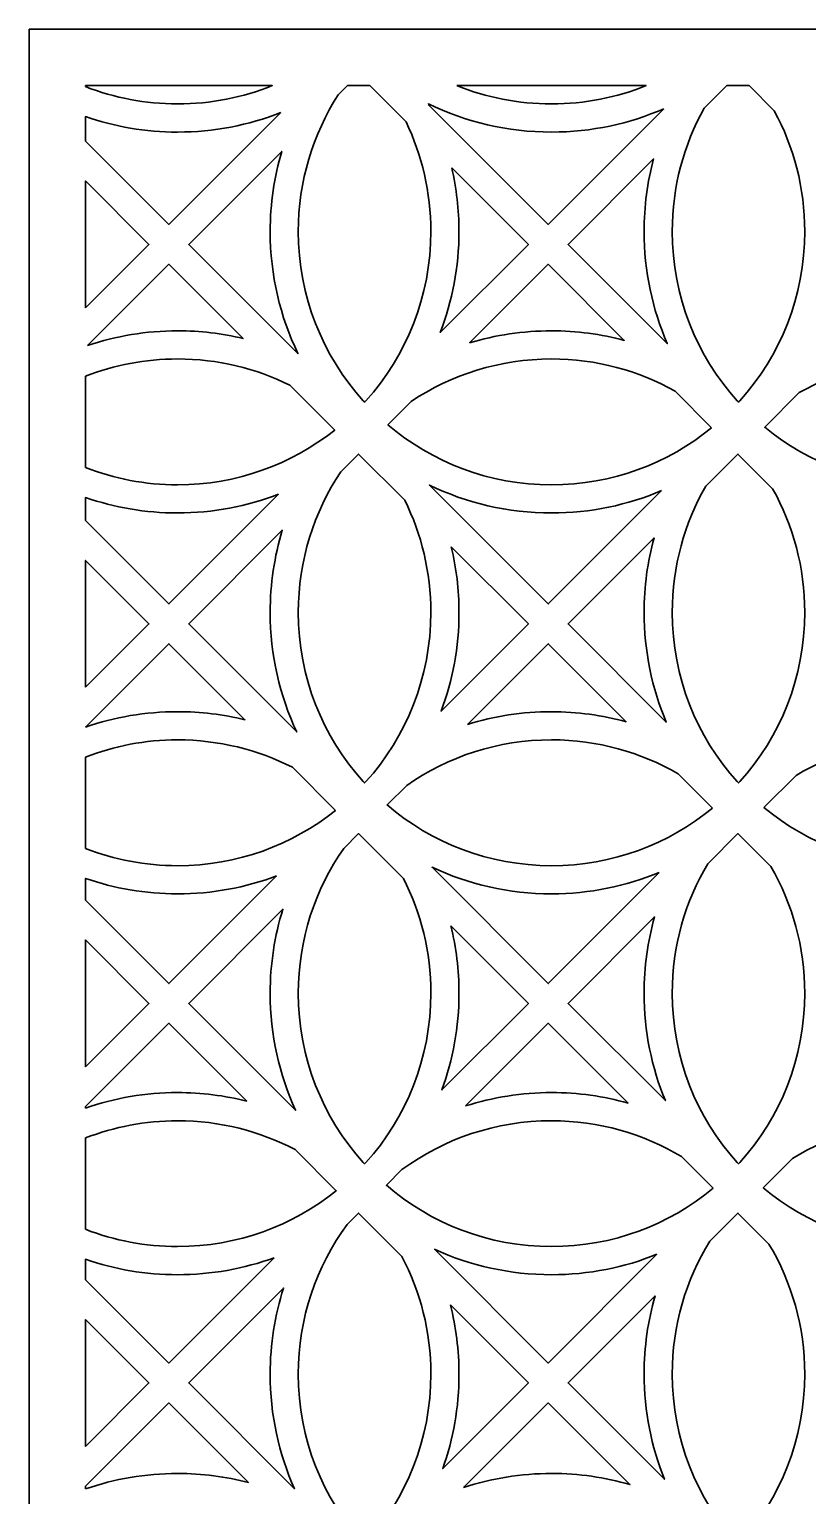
# Model space of a CAD drawing. Header units: centimetres. Extents: x -27 to -22.3, y -9 to 9.
# Drawn here: x -26.999 to -24.534, y 4.359 to 9.001 of the extents above; entities that cross this region are included whole.
import ezdxf

# ---------------------------------------------------------------- set-up
doc = ezdxf.new("R2010")
doc.units = ezdxf.units.CM
doc.header["$MEASUREMENT"] = 0
doc.layers.add('layer 1', color=7, linetype='Continuous')

msp = doc.modelspace()

# ---------------------------------------------------------------- linework, layer by layer
at = {"layer": 'layer 1', "color": 250, "lineweight": 30}
for points, knots in [([(-26.99914, -9.00021), (-26.99914, -9.00021), (-26.99914, -8.8791), (-26.99914, -8.8791), (-26.99914, -8.8791), (-26.99914, -8.8791), (-26.99914, -8.15456), (-26.99914, -8.15456), (-26.99914, -8.15456), (-26.99914, -8.15456), (-26.99914, -7.9634), (-26.99914, -7.9634), (-26.99914, -7.9634), (-26.99914, -7.9634), (-26.99914, -7.86883), (-26.99914, -7.86883), (-26.99914, -7.86883), (-26.99914, -7.86883), (-26.99914, -7.67766), (-26.99914, -7.67766), (-26.99914, -7.67766), (-26.99914, -7.67766), (-26.99914, -6.94883), (-26.99914, -6.94883), (-26.99914, -6.94883), (-26.99914, -6.94883), (-26.99914, -6.7577), (-26.99914, -6.7577), (-26.99914, -6.7577), (-26.99914, -6.7577), (-26.99914, -6.66312), (-26.99914, -6.66312), (-26.99914, -6.66312), (-26.99914, -6.66312), (-26.99914, -6.47189), (-26.99914, -6.47189), (-26.99914, -6.47189), (-26.99914, -6.47189), (-26.99914, -5.7432), (-26.99914, -5.7432), (-26.99914, -5.7432), (-26.99914, -5.7432), (-26.99914, -5.55199), (-26.99914, -5.55199), (-26.99914, -5.55199), (-26.99914, -5.55199), (-26.99914, -5.45741), (-26.99914, -5.45741), (-26.99914, -5.45741), (-26.99914, -5.45741), (-26.99914, -5.26631), (-26.99914, -5.26631), (-26.99914, -5.26631), (-26.99914, -5.26631), (-26.99914, -4.53748), (-26.99914, -4.53748), (-26.99914, -4.53748), (-26.99914, -4.53748), (-26.99914, -4.34628), (-26.99914, -4.34628), (-26.99914, -4.34628), (-26.99914, -4.34628), (-26.99914, -4.2517), (-26.99914, -4.2517), (-26.99914, -4.2517), (-26.99914, -4.2517), (-26.99914, -4.06049), (-26.99914, -4.06049), (-26.99914, -4.06049), (-26.99914, -4.06049), (-26.99914, -3.33171), (-26.99914, -3.33171), (-26.99914, -3.33171), (-26.99914, -3.33171), (-26.99914, -3.14057), (-26.99914, -3.14057), (-26.99914, -3.14057), (-26.99914, -3.14057), (-26.99914, -3.04599), (-26.99914, -3.04599), (-26.99914, -3.04599), (-26.99914, -3.04599), (-26.99914, -2.85482), (-26.99914, -2.85482), (-26.99914, -2.85482), (-26.99914, -2.85482), (-26.99914, -2.12608), (-26.99914, -2.12608), (-26.99914, -2.12608), (-26.99914, -2.12608), (-26.99914, -1.93486), (-26.99914, -1.93486), (-26.99914, -1.93486), (-26.99914, -1.93486), (-26.99914, -1.84028), (-26.99914, -1.84028), (-26.99914, -1.84028), (-26.99914, -1.84028), (-26.99914, -1.6491), (-26.99914, -1.6491), (-26.99914, -1.6491), (-26.99914, -1.6491), (-26.99914, -0.92028), (-26.99914, -0.92028), (-26.99914, -0.92028), (-26.99914, -0.92028), (-26.99914, -0.72915), (-26.99914, -0.72915), (-26.99914, -0.72915), (-26.99914, -0.72915), (-26.99914, -0.63457), (-26.99914, -0.63457), (-26.99914, -0.63457), (-26.99914, -0.63457), (-26.99914, -0.44337), (-26.99914, -0.44337), (-26.99914, -0.44337), (-26.99914, -0.44337), (-26.99914, 0.28533), (-26.99914, 0.28533), (-26.99914, 0.28533), (-26.99914, 0.28533), (-26.99914, 0.47656), (-26.99914, 0.47656), (-26.99914, 0.47656), (-26.99914, 0.47656), (-26.99914, 0.57114), (-26.99914, 0.57114), (-26.99914, 0.57114), (-26.99914, 0.57114), (-26.99914, 0.76231), (-26.99914, 0.76231), (-26.99914, 0.76231), (-26.99914, 0.76231), (-26.99914, 1.49051), (-26.99914, 1.49051), (-26.99914, 1.49051), (-26.99914, 1.49051), (-26.99914, 1.68227), (-26.99914, 1.68227), (-26.99914, 1.68227), (-26.99914, 1.68227), (-26.99914, 1.77685), (-26.99914, 1.77685), (-26.99914, 1.77685), (-26.99914, 1.77685), (-26.99914, 1.96797), (-26.99914, 1.96797), (-26.99914, 1.96797), (-26.99914, 1.96797), (-26.99914, 2.69195), (-26.99914, 2.69195), (-26.99914, 2.69195), (-26.99914, 2.69195), (-26.99914, 2.88798), (-26.99914, 2.88798), (-26.99914, 2.88798), (-26.99914, 2.88798), (-26.99914, 2.98256), (-26.99914, 2.98256), (-26.99914, 2.98256), (-26.99914, 2.98256), (-26.99914, 3.17371), (-26.99914, 3.17371), (-26.99914, 3.17371), (-26.99914, 3.17371), (-26.99914, 3.89339), (-26.99914, 3.89339), (-26.99914, 3.89339), (-26.99914, 3.89339), (-26.99914, 4.09369), (-26.99914, 4.09369), (-26.99914, 4.09369), (-26.99914, 4.09369), (-26.99914, 4.18826), (-26.99914, 4.18826), (-26.99914, 4.18826), (-26.99914, 4.18826), (-26.99914, 4.37942), (-26.99914, 4.37942), (-26.99914, 4.37942), (-26.99914, 4.37942), (-26.99914, 5.09483), (-26.99914, 5.09483), (-26.99914, 5.09483), (-26.99914, 5.09483), (-26.99914, 5.2994), (-26.99914, 5.2994), (-26.99914, 5.2994), (-26.99914, 5.2994), (-26.99914, 5.39397), (-26.99914, 5.39397), (-26.99914, 5.39397), (-26.99914, 5.39397), (-26.99914, 5.58508), (-26.99914, 5.58508), (-26.99914, 5.58508), (-26.99914, 5.58508), (-26.99914, 6.29628), (-26.99914, 6.29628), (-26.99914, 6.29628), (-26.99914, 6.29628), (-26.99914, 6.50511), (-26.99914, 6.50511), (-26.99914, 6.50511), (-26.99914, 6.50511), (-26.99914, 6.59968), (-26.99914, 6.59968), (-26.99914, 6.59968), (-26.99914, 6.59968), (-26.99914, 6.79088), (-26.99914, 6.79088), (-26.99914, 6.79088), (-26.99914, 6.79088), (-26.99914, 7.49772), (-26.99914, 7.49772), (-26.99914, 7.49772), (-26.99914, 7.49772), (-26.99914, 7.71082), (-26.99914, 7.71082), (-26.99914, 7.71082), (-26.99914, 7.71082), (-26.99914, 7.80534), (-26.99914, 7.80534), (-26.99914, 7.80534), (-26.99914, 7.80534), (-26.99914, 7.99654), (-26.99914, 7.99654), (-26.99914, 7.99654), (-26.99914, 7.99654), (-26.99914, 8.69916), (-26.99914, 8.69916), (-26.99914, 8.69916), (-26.99914, 8.69916), (-26.99914, 8.91653), (-26.99914, 8.91653), (-26.99914, 8.91653), (-26.99914, 8.91653), (-26.99914, 9.00077), (-26.99914, 9.00077), (-26.99914, 9.00077), (-26.99914, 9.00077), (-26.09931, 9.00077), (-26.09931, 9.00077), (-26.09931, 9.00077), (-26.09931, 9.00077), (-25.81343, 9.00077), (-25.81343, 9.00077), (-25.81343, 9.00077), (-25.81343, 9.00077), (-24.89787, 9.00077), (-24.89787, 9.00077), (-24.89787, 9.00077), (-24.89787, 9.00077), (-24.61199, 9.00077), (-24.61199, 9.00077), (-24.61199, 9.00077), (-24.61199, 9.00077), (-23.69642, 9.00077), (-23.69642, 9.00077), (-23.69642, 9.00077), (-23.69642, 9.00077), (-23.41055, 9.00077), (-23.41055, 9.00077), (-23.41055, 9.00077), (-23.41055, 9.00077), (-22.49498, 9.00077), (-22.49498, 9.00077), (-22.49498, 9.00077), (-22.49498, 9.00077), (-22.33552, 9.00077), (-22.33552, 9.00077), (-22.33552, 9.00077), (-22.33552, 9.00077), (-22.33552, 8.84131), (-22.33552, 8.84131), (-22.33552, 8.84131), (-22.33552, 8.84131), (-22.33552, 7.87926), (-22.33552, 7.87926), (-22.33552, 7.87926), (-22.33552, 7.87926), (-22.33552, 7.63699), (-22.33552, 7.63699), (-22.33552, 7.63699), (-22.33552, 7.63699), (-22.33552, 6.67355), (-22.33552, 6.67355), (-22.33552, 6.67355), (-22.33552, 6.67355), (-22.33552, 6.43121), (-22.33552, 6.43121), (-22.33552, 6.43121), (-22.33552, 6.43121), (-22.33552, 5.46784), (-22.33552, 5.46784), (-22.33552, 5.46784), (-22.33552, 5.46784), (-22.33552, 5.22553), (-22.33552, 5.22553), (-22.33552, 5.22553), (-22.33552, 5.22553), (-22.33552, 4.26213), (-22.33552, 4.26213), (-22.33552, 4.26213), (-22.33552, 4.26213), (-22.33552, 4.01986), (-22.33552, 4.01986), (-22.33552, 4.01986), (-22.33552, 4.01986), (-22.33552, 3.05645), (-22.33552, 3.05645), (-22.33552, 3.05645), (-22.33552, 3.05645), (-22.33552, 2.81414), (-22.33552, 2.81414), (-22.33552, 2.81414), (-22.33552, 2.81414), (-22.33552, 1.85075), (-22.33552, 1.85075), (-22.33552, 1.85075), (-22.33552, 1.85075), (-22.33552, 1.60839), (-22.33552, 1.60839), (-22.33552, 1.60839), (-22.33552, 1.60839), (-22.33552, 0.64502), (-22.33552, 0.64502), (-22.33552, 0.64502), (-22.33552, 0.64502), (-22.33552, 0.40266), (-22.33552, 0.40266), (-22.33552, 0.40266), (-22.33552, 0.40266), (-22.33552, -0.5607), (-22.33552, -0.5607), (-22.33552, -0.5607), (-22.33552, -0.5607), (-22.33552, -0.80306), (-22.33552, -0.80306), (-22.33552, -0.80306), (-22.33552, -0.80306), (-22.33552, -1.76645), (-22.33552, -1.76645), (-22.33552, -1.76645), (-22.33552, -1.76645), (-22.33552, -2.00875), (-22.33552, -2.00875), (-22.33552, -2.00875), (-22.33552, -2.00875), (-22.33552, -2.97215), (-22.33552, -2.97215), (-22.33552, -2.97215), (-22.33552, -2.97215), (-22.33552, -3.21441), (-22.33552, -3.21441), (-22.33552, -3.21441), (-22.33552, -3.21441), (-22.33552, -4.17782), (-22.33552, -4.17782), (-22.33552, -4.17782), (-22.33552, -4.17782), (-22.33552, -4.4201), (-22.33552, -4.4201), (-22.33552, -4.4201), (-22.33552, -4.4201), (-22.33552, -5.38351), (-22.33552, -5.38351), (-22.33552, -5.38351), (-22.33552, -5.38351), (-22.33552, -5.62586), (-22.33552, -5.62586), (-22.33552, -5.62586), (-22.33552, -5.62586), (-22.33552, -6.58922), (-22.33552, -6.58922), (-22.33552, -6.58922), (-22.33552, -6.58922), (-22.33552, -6.83158), (-22.33552, -6.83158), (-22.33552, -6.83158), (-22.33552, -6.83158), (-22.33552, -7.79495), (-22.33552, -7.79495), (-22.33552, -7.79495), (-22.33552, -7.79495), (-22.33552, -8.03731), (-22.33552, -8.03731), (-22.33552, -8.03731), (-22.33552, -8.03731), (-22.33552, -9.00021), (-22.33552, -9.00021), (-22.33552, -9.00021), (-22.33552, -9.00021), (-22.38961, -9.00021), (-22.38961, -9.00021), (-22.38961, -9.00021), (-22.38961, -9.00021), (-22.63238, -9.00021), (-22.63238, -9.00021), (-22.63238, -9.00021), (-22.63238, -9.00021), (-23.32115, -9.00021), (-23.32115, -9.00021), (-23.32115, -9.00021), (-23.32115, -9.00021), (-23.5194, -9.00021), (-23.5194, -9.00021), (-23.5194, -9.00021), (-23.5194, -9.00021), (-23.59105, -9.00021), (-23.59105, -9.00021), (-23.59105, -9.00021), (-23.59105, -9.00021), (-23.81659, -9.00021), (-23.81659, -9.00021), (-23.81659, -9.00021), (-23.81659, -9.00021), (-24.50534, -9.00021), (-24.50534, -9.00021), (-24.50534, -9.00021), (-24.50534, -9.00021), (-24.71737, -9.00021), (-24.71737, -9.00021), (-24.71737, -9.00021), (-24.71737, -9.00021), (-24.79249, -9.00021), (-24.79249, -9.00021), (-24.79249, -9.00021), (-24.79249, -9.00021), (-25.00087, -9.00021), (-25.00087, -9.00021), (-25.00087, -9.00021), (-25.00087, -9.00021), (-25.68958, -9.00021), (-25.68958, -9.00021), (-25.68958, -9.00021), (-25.68958, -9.00021), (-25.91881, -9.00021), (-25.91881, -9.00021), (-25.91881, -9.00021), (-25.91881, -9.00021), (-25.98676, -9.00021), (-25.98676, -9.00021), (-25.98676, -9.00021), (-25.98676, -9.00021), (-26.18507, -9.00021), (-26.18507, -9.00021), (-26.18507, -9.00021), (-26.18507, -9.00021), (-26.8739, -9.00021), (-26.8739, -9.00021), (-26.8739, -9.00021), (-26.8739, -9.00021), (-26.99914, -9.00021), (-26.99914, -9.00021)], [0, 0, 0, 0, 0.0086957, 0.0086957, 0.0086957, 0.0086957, 0.0173913, 0.0173913, 0.0173913, 0.0173913, 0.026087, 0.026087, 0.026087, 0.026087, 0.0347826, 0.0347826, 0.0347826, 0.0347826, 0.0434783, 0.0434783, 0.0434783, 0.0434783, 0.0521739, 0.0521739, 0.0521739, 0.0521739, 0.0608696, 0.0608696, 0.0608696, 0.0608696, 0.0695652, 0.0695652, 0.0695652, 0.0695652, 0.0782609, 0.0782609, 0.0782609, 0.0782609, 0.0869565, 0.0869565, 0.0869565, 0.0869565, 0.0956522, 0.0956522, 0.0956522, 0.0956522, 0.1043478, 0.1043478, 0.1043478, 0.1043478, 0.1130435, 0.1130435, 0.1130435, 0.1130435, 0.1217391, 0.1217391, 0.1217391, 0.1217391, 0.1304348, 0.1304348, 0.1304348, 0.1304348, 0.1391304, 0.1391304, 0.1391304, 0.1391304, 0.1478261, 0.1478261, 0.1478261, 0.1478261, 0.1565217, 0.1565217, 0.1565217, 0.1565217, 0.1652174, 0.1652174, 0.1652174, 0.1652174, 0.173913, 0.173913, 0.173913, 0.173913, 0.1826087, 0.1826087, 0.1826087, 0.1826087, 0.1913043, 0.1913043, 0.1913043, 0.1913043, 0.2, 0.2, 0.2, 0.2, 0.2086957, 0.2086957, 0.2086957, 0.2086957, 0.2173913, 0.2173913, 0.2173913, 0.2173913, 0.226087, 0.226087, 0.226087, 0.226087, 0.2347826, 0.2347826, 0.2347826, 0.2347826, 0.2434783, 0.2434783, 0.2434783, 0.2434783, 0.2521739, 0.2521739, 0.2521739, 0.2521739, 0.2608696, 0.2608696, 0.2608696, 0.2608696, 0.2695652, 0.2695652, 0.2695652, 0.2695652, 0.2782609, 0.2782609, 0.2782609, 0.2782609, 0.2869565, 0.2869565, 0.2869565, 0.2869565, 0.2956522, 0.2956522, 0.2956522, 0.2956522, 0.3043478, 0.3043478, 0.3043478, 0.3043478, 0.3130435, 0.3130435, 0.3130435, 0.3130435, 0.3217391, 0.3217391, 0.3217391, 0.3217391, 0.3304348, 0.3304348, 0.3304348, 0.3304348, 0.3391304, 0.3391304, 0.3391304, 0.3391304, 0.3478261, 0.3478261, 0.3478261, 0.3478261, 0.3565217, 0.3565217, 0.3565217, 0.3565217, 0.3652174, 0.3652174, 0.3652174, 0.3652174, 0.373913, 0.373913, 0.373913, 0.373913, 0.3826087, 0.3826087, 0.3826087, 0.3826087, 0.3913043, 0.3913043, 0.3913043, 0.3913043, 0.4, 0.4, 0.4, 0.4, 0.4086957, 0.4086957, 0.4086957, 0.4086957, 0.4173913, 0.4173913, 0.4173913, 0.4173913, 0.426087, 0.426087, 0.426087, 0.426087, 0.4347826, 0.4347826, 0.4347826, 0.4347826, 0.4434783, 0.4434783, 0.4434783, 0.4434783, 0.4521739, 0.4521739, 0.4521739, 0.4521739, 0.4608696, 0.4608696, 0.4608696, 0.4608696, 0.4695652, 0.4695652, 0.4695652, 0.4695652, 0.4782609, 0.4782609, 0.4782609, 0.4782609, 0.4869565, 0.4869565, 0.4869565, 0.4869565, 0.4956522, 0.4956522, 0.4956522, 0.4956522, 0.5043478, 0.5043478, 0.5043478, 0.5043478, 0.5130435, 0.5130435, 0.5130435, 0.5130435, 0.5217391, 0.5217391, 0.5217391, 0.5217391, 0.5304348, 0.5304348, 0.5304348, 0.5304348, 0.5391304, 0.5391304, 0.5391304, 0.5391304, 0.5478261, 0.5478261, 0.5478261, 0.5478261, 0.5565217, 0.5565217, 0.5565217, 0.5565217, 0.5652174, 0.5652174, 0.5652174, 0.5652174, 0.573913, 0.573913, 0.573913, 0.573913, 0.5826087, 0.5826087, 0.5826087, 0.5826087, 0.5913043, 0.5913043, 0.5913043, 0.5913043, 0.6, 0.6, 0.6, 0.6, 0.6086957, 0.6086957, 0.6086957, 0.6086957, 0.6173913, 0.6173913, 0.6173913, 0.6173913, 0.626087, 0.626087, 0.626087, 0.626087, 0.6347826, 0.6347826, 0.6347826, 0.6347826, 0.6434783, 0.6434783, 0.6434783, 0.6434783, 0.6521739, 0.6521739, 0.6521739, 0.6521739, 0.6608696, 0.6608696, 0.6608696, 0.6608696, 0.6695652, 0.6695652, 0.6695652, 0.6695652, 0.6782609, 0.6782609, 0.6782609, 0.6782609, 0.6869565, 0.6869565, 0.6869565, 0.6869565, 0.6956522, 0.6956522, 0.6956522, 0.6956522, 0.7043478, 0.7043478, 0.7043478, 0.7043478, 0.7130435, 0.7130435, 0.7130435, 0.7130435, 0.7217391, 0.7217391, 0.7217391, 0.7217391, 0.7304348, 0.7304348, 0.7304348, 0.7304348, 0.7391304, 0.7391304, 0.7391304, 0.7391304, 0.7478261, 0.7478261, 0.7478261, 0.7478261, 0.7565217, 0.7565217, 0.7565217, 0.7565217, 0.7652174, 0.7652174, 0.7652174, 0.7652174, 0.773913, 0.773913, 0.773913, 0.773913, 0.7826087, 0.7826087, 0.7826087, 0.7826087, 0.7913043, 0.7913043, 0.7913043, 0.7913043, 0.8, 0.8, 0.8, 0.8, 0.8086957, 0.8086957, 0.8086957, 0.8086957, 0.8173913, 0.8173913, 0.8173913, 0.8173913, 0.826087, 0.826087, 0.826087, 0.826087, 0.8347826, 0.8347826, 0.8347826, 0.8347826, 0.8434783, 0.8434783, 0.8434783, 0.8434783, 0.8521739, 0.8521739, 0.8521739, 0.8521739, 0.8608696, 0.8608696, 0.8608696, 0.8608696, 0.8695652, 0.8695652, 0.8695652, 0.8695652, 0.8782609, 0.8782609, 0.8782609, 0.8782609, 0.8869565, 0.8869565, 0.8869565, 0.8869565, 0.8956522, 0.8956522, 0.8956522, 0.8956522, 0.9043478, 0.9043478, 0.9043478, 0.9043478, 0.9130435, 0.9130435, 0.9130435, 0.9130435, 0.9217391, 0.9217391, 0.9217391, 0.9217391, 0.9304348, 0.9304348, 0.9304348, 0.9304348, 0.9391304, 0.9391304, 0.9391304, 0.9391304, 0.9478261, 0.9478261, 0.9478261, 0.9478261, 0.9565217, 0.9565217, 0.9565217, 0.9565217, 0.9652174, 0.9652174, 0.9652174, 0.9652174, 0.973913, 0.973913, 0.973913, 0.973913, 0.9826087, 0.9826087, 0.9826087, 0.9826087, 1, 1, 1, 1]), ([(-26.82091, 8.81927), (-26.73057, 8.78401), (-26.63228, 8.76464), (-26.52947, 8.76464), (-26.52947, 8.76464), (-26.42353, 8.76464), (-26.32238, 8.7852), (-26.22979, 8.82254), (-26.22979, 8.82254), (-26.22979, 8.82254), (-26.82091, 8.82254), (-26.82091, 8.82254), (-26.82091, 8.82254), (-26.82091, 8.82254), (-26.82091, 8.81927), (-26.82091, 8.81927)], [0, 0, 0, 0, 0.2, 0.2, 0.2, 0.2, 0.4, 0.4, 0.4, 0.4, 0.6, 0.6, 0.6, 0.6, 1, 1, 1, 1]), ([(-26.14725, 8.36096), (-26.14725, 8.52026), (-26.10078, 8.66872), (-26.02066, 8.79354), (-26.02066, 8.79354), (-26.02066, 8.79354), (-25.99166, 8.82254), (-25.99166, 8.82254), (-25.99166, 8.82254), (-25.99166, 8.82254), (-25.92108, 8.82254), (-25.92108, 8.82254), (-25.92108, 8.82254), (-25.92108, 8.82254), (-25.806, 8.70747), (-25.806, 8.70747), (-25.806, 8.70747), (-25.75566, 8.60258), (-25.72745, 8.48506), (-25.72745, 8.36096), (-25.72745, 8.36096), (-25.72745, 8.15494), (-25.80519, 7.96707), (-25.93291, 7.82502), (-25.93291, 7.82502), (-25.93439, 7.82372), (-25.93586, 7.82241), (-25.93734, 7.8211), (-25.93734, 7.8211), (-25.93885, 7.82245), (-25.94036, 7.82379), (-25.94188, 7.82512), (-25.94188, 7.82512), (-26.06954, 7.96717), (-26.14725, 8.15499), (-26.14725, 8.36096)], [0, 0, 0, 0, 0.1, 0.1, 0.1, 0.1, 0.2, 0.2, 0.2, 0.2, 0.3, 0.3, 0.3, 0.3, 0.4, 0.4, 0.4, 0.4, 0.5, 0.5, 0.5, 0.5, 0.6, 0.6, 0.6, 0.6, 0.7, 0.7, 0.7, 0.7, 0.8, 0.8, 0.8, 0.8, 1, 1, 1, 1]), ([(-25.64484, 8.82254), (-25.55227, 8.78521), (-25.45115, 8.76464), (-25.34523, 8.76464), (-25.34523, 8.76464), (-25.2393, 8.76464), (-25.13819, 8.78521), (-25.04562, 8.82254), (-25.04562, 8.82254), (-25.04562, 8.82254), (-25.64484, 8.82254), (-25.64484, 8.82254)], [0, 0, 0, 0, 0.25, 0.25, 0.25, 0.25, 0.5, 0.5, 0.5, 0.5, 1, 1, 1, 1]), ([(-24.963, 8.36096), (-24.963, 8.50247), (-24.92629, 8.63541), (-24.86193, 8.75083), (-24.86193, 8.75083), (-24.86193, 8.75083), (-24.79022, 8.82254), (-24.79022, 8.82254), (-24.79022, 8.82254), (-24.79022, 8.82254), (-24.71964, 8.82254), (-24.71964, 8.82254), (-24.71964, 8.82254), (-24.71964, 8.82254), (-24.63969, 8.74259), (-24.63969, 8.74259), (-24.63969, 8.74259), (-24.57815, 8.6291), (-24.5432, 8.4991), (-24.5432, 8.36096), (-24.5432, 8.36096), (-24.5432, 8.15494), (-24.62095, 7.96706), (-24.74867, 7.82501), (-24.74867, 7.82501), (-24.75015, 7.82371), (-24.75162, 7.82241), (-24.75309, 7.8211), (-24.75309, 7.8211), (-24.7546, 7.82245), (-24.75612, 7.82379), (-24.75765, 7.82513), (-24.75765, 7.82513), (-24.8853, 7.96718), (-24.963, 8.155), (-24.963, 8.36096)], [0, 0, 0, 0, 0.1, 0.1, 0.1, 0.1, 0.2, 0.2, 0.2, 0.2, 0.3, 0.3, 0.3, 0.3, 0.4, 0.4, 0.4, 0.4, 0.5, 0.5, 0.5, 0.5, 0.6, 0.6, 0.6, 0.6, 0.7, 0.7, 0.7, 0.7, 0.8, 0.8, 0.8, 0.8, 1, 1, 1, 1]), ([(-26.20295, 8.73728), (-26.30407, 8.69742), (-26.41422, 8.67553), (-26.52947, 8.67553), (-26.52947, 8.67553), (-26.63154, 8.67553), (-26.72959, 8.69272), (-26.82091, 8.72433), (-26.82091, 8.72433), (-26.82091, 8.72433), (-26.82091, 8.64696), (-26.82091, 8.64696), (-26.82091, 8.64696), (-26.82091, 8.64696), (-26.55709, 8.38314), (-26.55709, 8.38314), (-26.55709, 8.38314), (-26.55709, 8.38314), (-26.20295, 8.73728), (-26.20295, 8.73728)], [0, 0, 0, 0, 0.1666667, 0.1666667, 0.1666667, 0.1666667, 0.3333333, 0.3333333, 0.3333333, 0.3333333, 0.5, 0.5, 0.5, 0.5, 0.6666667, 0.6666667, 0.6666667, 0.6666667, 1, 1, 1, 1]), ([(-24.98919, 8.7496), (-25.09825, 8.70199), (-25.21864, 8.67553), (-25.34522, 8.67553), (-25.34522, 8.67553), (-25.48508, 8.67553), (-25.61742, 8.70779), (-25.73521, 8.76525), (-25.73521, 8.76525), (-25.73434, 8.76353), (-25.73346, 8.76181), (-25.7326, 8.76008), (-25.7326, 8.76008), (-25.7326, 8.76008), (-25.35565, 8.38314), (-25.35565, 8.38314), (-25.35565, 8.38314), (-25.35565, 8.38314), (-24.98919, 8.7496), (-24.98919, 8.7496)], [0, 0, 0, 0, 0.1666667, 0.1666667, 0.1666667, 0.1666667, 0.3333333, 0.3333333, 0.3333333, 0.3333333, 0.5, 0.5, 0.5, 0.5, 0.6666667, 0.6666667, 0.6666667, 0.6666667, 1, 1, 1, 1]), ([(-26.23636, 8.36096), (-26.23636, 8.44905), (-26.22352, 8.53415), (-26.19969, 8.61452), (-26.19969, 8.61452), (-26.19969, 8.61452), (-26.49408, 8.32012), (-26.49408, 8.32012), (-26.49408, 8.32012), (-26.49408, 8.32012), (-26.14835, 7.97439), (-26.14835, 7.97439), (-26.14835, 7.97439), (-26.20475, 8.09133), (-26.23636, 8.22246), (-26.23636, 8.36096)], [0, 0, 0, 0, 0.2, 0.2, 0.2, 0.2, 0.4, 0.4, 0.4, 0.4, 0.6, 0.6, 0.6, 0.6, 1, 1, 1, 1]), ([(-25.05211, 8.36096), (-25.05211, 8.44036), (-25.04167, 8.51731), (-25.02217, 8.59059), (-25.02217, 8.59059), (-25.02217, 8.59059), (-25.29264, 8.32012), (-25.29264, 8.32012), (-25.29264, 8.32012), (-25.29264, 8.32012), (-24.97853, 8.00601), (-24.97853, 8.00601), (-24.97853, 8.00601), (-25.02583, 8.11479), (-25.05211, 8.2348), (-25.05211, 8.36096)], [0, 0, 0, 0, 0.2, 0.2, 0.2, 0.2, 0.4, 0.4, 0.4, 0.4, 0.6, 0.6, 0.6, 0.6, 1, 1, 1, 1]), ([(-25.6613, 8.56276), (-25.64628, 8.49792), (-25.63833, 8.43036), (-25.63833, 8.36096), (-25.63833, 8.36096), (-25.63833, 8.2483), (-25.6593, 8.14055), (-25.69746, 8.04132), (-25.69746, 8.04132), (-25.69746, 8.04132), (-25.41866, 8.32012), (-25.41866, 8.32012), (-25.41866, 8.32012), (-25.41866, 8.32012), (-25.6613, 8.56276), (-25.6613, 8.56276)], [0, 0, 0, 0, 0.2, 0.2, 0.2, 0.2, 0.4, 0.4, 0.4, 0.4, 0.6, 0.6, 0.6, 0.6, 1, 1, 1, 1]), ([(-26.82091, 8.11932), (-26.82091, 8.11932), (-26.6201, 8.32012), (-26.6201, 8.32012), (-26.6201, 8.32012), (-26.6201, 8.32012), (-26.82091, 8.52093), (-26.82091, 8.52093), (-26.82091, 8.52093), (-26.82091, 8.52093), (-26.82091, 8.11932), (-26.82091, 8.11932)], [0, 0, 0, 0, 0.25, 0.25, 0.25, 0.25, 0.5, 0.5, 0.5, 0.5, 1, 1, 1, 1]), ([(-26.81435, 7.99985), (-26.7249, 8.03003), (-26.62909, 8.04639), (-26.52947, 8.04639), (-26.52947, 8.04639), (-26.45804, 8.04639), (-26.38859, 8.03793), (-26.32202, 8.02204), (-26.32202, 8.02204), (-26.32202, 8.02204), (-26.55709, 8.25711), (-26.55709, 8.25711), (-26.55709, 8.25711), (-26.55709, 8.25711), (-26.81435, 7.99985), (-26.81435, 7.99985)], [0, 0, 0, 0, 0.2, 0.2, 0.2, 0.2, 0.4, 0.4, 0.4, 0.4, 0.6, 0.6, 0.6, 0.6, 1, 1, 1, 1]), ([(-25.60486, 8.0079), (-25.52271, 8.0329), (-25.43554, 8.04639), (-25.34522, 8.04639), (-25.34522, 8.04639), (-25.26552, 8.04639), (-25.18828, 8.03586), (-25.11475, 8.01622), (-25.11475, 8.01622), (-25.11475, 8.01622), (-25.35565, 8.25711), (-25.35565, 8.25711), (-25.35565, 8.25711), (-25.35565, 8.25711), (-25.60486, 8.0079), (-25.60486, 8.0079)], [0, 0, 0, 0, 0.2, 0.2, 0.2, 0.2, 0.4, 0.4, 0.4, 0.4, 0.6, 0.6, 0.6, 0.6, 1, 1, 1, 1]), ([(-26.82091, 7.61356), (-26.73057, 7.5783), (-26.63228, 7.55893), (-26.52947, 7.55893), (-26.52947, 7.55893), (-26.34153, 7.55893), (-26.16868, 7.62364), (-26.03194, 7.73196), (-26.03194, 7.73196), (-26.03194, 7.73196), (-26.17455, 7.87457), (-26.17455, 7.87457), (-26.17455, 7.87457), (-26.28155, 7.92749), (-26.40204, 7.95727), (-26.52947, 7.95727), (-26.52947, 7.95727), (-26.63229, 7.95727), (-26.73058, 7.93789), (-26.82091, 7.90262), (-26.82091, 7.90262), (-26.82091, 7.90262), (-26.82091, 7.61356), (-26.82091, 7.61356)], [0, 0, 0, 0, 0.1428571, 0.1428571, 0.1428571, 0.1428571, 0.2857143, 0.2857143, 0.2857143, 0.2857143, 0.4285714, 0.4285714, 0.4285714, 0.4285714, 0.5714286, 0.5714286, 0.5714286, 0.5714286, 0.7142857, 0.7142857, 0.7142857, 0.7142857, 1, 1, 1, 1]), ([(-24.83817, 7.73963), (-24.97636, 7.62671), (-25.15289, 7.55893), (-25.34523, 7.55893), (-25.34523, 7.55893), (-25.54288, 7.55893), (-25.72384, 7.63051), (-25.86365, 7.74911), (-25.86365, 7.74911), (-25.86365, 7.74911), (-25.7903, 7.82246), (-25.7903, 7.82246), (-25.7903, 7.82246), (-25.66294, 7.9076), (-25.50988, 7.95727), (-25.34523, 7.95727), (-25.34523, 7.95727), (-25.20315, 7.95727), (-25.06971, 7.92026), (-24.95396, 7.85542), (-24.95396, 7.85542), (-24.95396, 7.85542), (-24.83817, 7.73963), (-24.83817, 7.73963)], [0, 0, 0, 0, 0.1428571, 0.1428571, 0.1428571, 0.1428571, 0.2857143, 0.2857143, 0.2857143, 0.2857143, 0.4285714, 0.4285714, 0.4285714, 0.4285714, 0.5714286, 0.5714286, 0.5714286, 0.5714286, 0.7142857, 0.7142857, 0.7142857, 0.7142857, 1, 1, 1, 1]), ([(-23.64454, 7.74744), (-23.78408, 7.62985), (-23.96425, 7.55893), (-24.16098, 7.55893), (-24.16098, 7.55893), (-24.35425, 7.55893), (-24.53158, 7.62734), (-24.67006, 7.74126), (-24.67006, 7.74126), (-24.67006, 7.74126), (-24.56055, 7.85077), (-24.56055, 7.85077), (-24.56055, 7.85077), (-24.4429, 7.91851), (-24.30646, 7.95727), (-24.16098, 7.95727), (-24.16098, 7.95727), (-24.0009, 7.95727), (-23.85179, 7.91033), (-23.72659, 7.8295), (-23.72659, 7.8295), (-23.72659, 7.8295), (-23.64454, 7.74744), (-23.64454, 7.74744)], [0, 0, 0, 0, 0.1428571, 0.1428571, 0.1428571, 0.1428571, 0.2857143, 0.2857143, 0.2857143, 0.2857143, 0.4285714, 0.4285714, 0.4285714, 0.4285714, 0.5714286, 0.5714286, 0.5714286, 0.5714286, 0.7142857, 0.7142857, 0.7142857, 0.7142857, 1, 1, 1, 1]), ([(-26.14725, 7.15525), (-26.14725, 7.3199), (-26.09758, 7.47298), (-26.01244, 7.60032), (-26.01244, 7.60032), (-26.01244, 7.60032), (-25.95637, 7.65639), (-25.95637, 7.65639), (-25.95637, 7.65639), (-25.95637, 7.65639), (-25.81015, 7.51017), (-25.81015, 7.51017), (-25.81015, 7.51017), (-25.75724, 7.40316), (-25.72745, 7.28268), (-25.72745, 7.15525), (-25.72745, 7.15525), (-25.72745, 6.94923), (-25.80519, 6.76135), (-25.93291, 6.61931), (-25.93291, 6.61931), (-25.93438, 6.61801), (-25.93585, 6.61671), (-25.93731, 6.61541), (-25.93731, 6.61541), (-25.93888, 6.6168), (-25.94045, 6.61819), (-25.94203, 6.61957), (-25.94203, 6.61957), (-26.0696, 6.7616), (-26.14725, 6.94936), (-26.14725, 7.15525)], [0, 0, 0, 0, 0.1111111, 0.1111111, 0.1111111, 0.1111111, 0.2222222, 0.2222222, 0.2222222, 0.2222222, 0.3333333, 0.3333333, 0.3333333, 0.3333333, 0.4444444, 0.4444444, 0.4444444, 0.4444444, 0.5555556, 0.5555556, 0.5555556, 0.5555556, 0.6666667, 0.6666667, 0.6666667, 0.6666667, 0.7777778, 0.7777778, 0.7777778, 0.7777778, 1, 1, 1, 1]), ([(-24.963, 7.15525), (-24.963, 7.30073), (-24.92424, 7.43717), (-24.8565, 7.55482), (-24.8565, 7.55482), (-24.8565, 7.55482), (-24.75493, 7.65639), (-24.75493, 7.65639), (-24.75493, 7.65639), (-24.75493, 7.65639), (-24.64505, 7.54652), (-24.64505, 7.54652), (-24.64505, 7.54652), (-24.58021, 7.43077), (-24.5432, 7.29733), (-24.5432, 7.15525), (-24.5432, 7.15525), (-24.5432, 6.94923), (-24.62095, 6.76136), (-24.74867, 6.6193), (-24.74867, 6.6193), (-24.75015, 6.618), (-24.75163, 6.61669), (-24.7531, 6.61538), (-24.7531, 6.61538), (-24.75458, 6.6167), (-24.75607, 6.61801), (-24.75756, 6.61932), (-24.75756, 6.61932), (-24.88526, 6.76138), (-24.963, 6.94924), (-24.963, 7.15525)], [0, 0, 0, 0, 0.1111111, 0.1111111, 0.1111111, 0.1111111, 0.2222222, 0.2222222, 0.2222222, 0.2222222, 0.3333333, 0.3333333, 0.3333333, 0.3333333, 0.4444444, 0.4444444, 0.4444444, 0.4444444, 0.5555556, 0.5555556, 0.5555556, 0.5555556, 0.6666667, 0.6666667, 0.6666667, 0.6666667, 0.7777778, 0.7777778, 0.7777778, 0.7777778, 1, 1, 1, 1]), ([(-26.20984, 7.52895), (-26.30907, 7.49079), (-26.41682, 7.46982), (-26.52947, 7.46982), (-26.52947, 7.46982), (-26.63154, 7.46982), (-26.72959, 7.48701), (-26.82091, 7.51863), (-26.82091, 7.51863), (-26.82091, 7.51863), (-26.82091, 7.44552), (-26.82091, 7.44552), (-26.82091, 7.44552), (-26.82091, 7.44552), (-26.55709, 7.18169), (-26.55709, 7.18169), (-26.55709, 7.18169), (-26.55709, 7.18169), (-26.20984, 7.52895), (-26.20984, 7.52895)], [0, 0, 0, 0, 0.1666667, 0.1666667, 0.1666667, 0.1666667, 0.3333333, 0.3333333, 0.3333333, 0.3333333, 0.5, 0.5, 0.5, 0.5, 0.6666667, 0.6666667, 0.6666667, 0.6666667, 1, 1, 1, 1]), ([(-24.99678, 7.54057), (-25.10382, 7.49503), (-25.22158, 7.46982), (-25.34522, 7.46982), (-25.34522, 7.46982), (-25.48372, 7.46982), (-25.61486, 7.50144), (-25.73179, 7.55784), (-25.73179, 7.55784), (-25.73179, 7.55784), (-25.35565, 7.18169), (-25.35565, 7.18169), (-25.35565, 7.18169), (-25.35565, 7.18169), (-24.99678, 7.54057), (-24.99678, 7.54057)], [0, 0, 0, 0, 0.2, 0.2, 0.2, 0.2, 0.4, 0.4, 0.4, 0.4, 0.6, 0.6, 0.6, 0.6, 1, 1, 1, 1]), ([(-26.23636, 7.15525), (-26.23636, 7.24556), (-26.22288, 7.33273), (-26.19788, 7.41488), (-26.19788, 7.41488), (-26.19788, 7.41488), (-26.49408, 7.11868), (-26.49408, 7.11868), (-26.49408, 7.11868), (-26.49408, 7.11868), (-26.1521, 6.7767), (-26.1521, 6.7767), (-26.1521, 6.7767), (-26.20612, 6.89161), (-26.23636, 7.01989), (-26.23636, 7.15525)], [0, 0, 0, 0, 0.2, 0.2, 0.2, 0.2, 0.4, 0.4, 0.4, 0.4, 0.6, 0.6, 0.6, 0.6, 1, 1, 1, 1]), ([(-25.05211, 7.15525), (-25.05211, 7.23676), (-25.04111, 7.31571), (-25.02059, 7.39073), (-25.02059, 7.39073), (-25.02059, 7.39073), (-25.29264, 7.11868), (-25.29264, 7.11868), (-25.29264, 7.11868), (-25.29264, 7.11868), (-24.98185, 6.80789), (-24.98185, 6.80789), (-24.98185, 6.80789), (-25.02709, 6.91464), (-25.05211, 7.03203), (-25.05211, 7.15525)], [0, 0, 0, 0, 0.2, 0.2, 0.2, 0.2, 0.4, 0.4, 0.4, 0.4, 0.6, 0.6, 0.6, 0.6, 1, 1, 1, 1]), ([(-25.66268, 7.3627), (-25.6468, 7.29613), (-25.63833, 7.22668), (-25.63833, 7.15525), (-25.63833, 7.15525), (-25.63833, 7.0452), (-25.65834, 6.93982), (-25.69484, 6.8425), (-25.69484, 6.8425), (-25.69484, 6.8425), (-25.41866, 7.11868), (-25.41866, 7.11868), (-25.41866, 7.11868), (-25.41866, 7.11868), (-25.66268, 7.3627), (-25.66268, 7.3627)], [0, 0, 0, 0, 0.2, 0.2, 0.2, 0.2, 0.4, 0.4, 0.4, 0.4, 0.6, 0.6, 0.6, 0.6, 1, 1, 1, 1]), ([(-26.82091, 6.91787), (-26.82091, 6.91787), (-26.6201, 7.11868), (-26.6201, 7.11868), (-26.6201, 7.11868), (-26.6201, 7.11868), (-26.82091, 7.31949), (-26.82091, 7.31949), (-26.82091, 7.31949), (-26.82091, 7.31949), (-26.82091, 6.91787), (-26.82091, 6.91787)], [0, 0, 0, 0, 0.25, 0.25, 0.25, 0.25, 0.5, 0.5, 0.5, 0.5, 1, 1, 1, 1]), ([(-26.8209, 6.79186), (-26.72958, 6.82346), (-26.63153, 6.84068), (-26.52947, 6.84068), (-26.52947, 6.84068), (-26.45602, 6.84068), (-26.38466, 6.83172), (-26.31638, 6.81496), (-26.31638, 6.81496), (-26.31638, 6.81496), (-26.55709, 7.05567), (-26.55709, 7.05567), (-26.55709, 7.05567), (-26.55709, 7.05567), (-26.8209, 6.79186), (-26.8209, 6.79186)], [0, 0, 0, 0, 0.2, 0.2, 0.2, 0.2, 0.4, 0.4, 0.4, 0.4, 0.6, 0.6, 0.6, 0.6, 1, 1, 1, 1]), ([(-25.61096, 6.80036), (-25.52703, 6.82655), (-25.43777, 6.84068), (-25.34522, 6.84068), (-25.34522, 6.84068), (-25.2634, 6.84068), (-25.18418, 6.82958), (-25.1089, 6.80892), (-25.1089, 6.80892), (-25.1089, 6.80892), (-25.35565, 7.05567), (-25.35565, 7.05567), (-25.35565, 7.05567), (-25.35565, 7.05567), (-25.61096, 6.80036), (-25.61096, 6.80036)], [0, 0, 0, 0, 0.2, 0.2, 0.2, 0.2, 0.4, 0.4, 0.4, 0.4, 0.6, 0.6, 0.6, 0.6, 1, 1, 1, 1]), ([(-26.82091, 6.40785), (-26.73057, 6.37259), (-26.63228, 6.35322), (-26.52947, 6.35322), (-26.52947, 6.35322), (-26.34044, 6.35322), (-26.16669, 6.4187), (-26.02958, 6.52815), (-26.02958, 6.52815), (-26.02958, 6.52815), (-26.16607, 6.66465), (-26.16607, 6.66465), (-26.16607, 6.66465), (-26.27517, 6.72022), (-26.39867, 6.75156), (-26.52947, 6.75156), (-26.52947, 6.75156), (-26.63228, 6.75156), (-26.73057, 6.7322), (-26.82091, 6.69693), (-26.82091, 6.69693), (-26.82091, 6.69693), (-26.82091, 6.40785), (-26.82091, 6.40785)], [0, 0, 0, 0, 0.1428571, 0.1428571, 0.1428571, 0.1428571, 0.2857143, 0.2857143, 0.2857143, 0.2857143, 0.4285714, 0.4285714, 0.4285714, 0.4285714, 0.5714286, 0.5714286, 0.5714286, 0.5714286, 0.7142857, 0.7142857, 0.7142857, 0.7142857, 1, 1, 1, 1]), ([(-24.8358, 6.53582), (-24.97434, 6.42175), (-25.1518, 6.35322), (-25.34523, 6.35322), (-25.34523, 6.35322), (-25.54397, 6.35322), (-25.72583, 6.42559), (-25.86596, 6.54536), (-25.86596, 6.54536), (-25.86596, 6.54536), (-25.80383, 6.60749), (-25.80383, 6.60749), (-25.80383, 6.60749), (-25.67385, 6.69827), (-25.51576, 6.75156), (-25.34523, 6.75156), (-25.34523, 6.75156), (-25.19912, 6.75156), (-25.06214, 6.71246), (-24.94414, 6.64416), (-24.94414, 6.64416), (-24.94414, 6.64416), (-24.8358, 6.53582), (-24.8358, 6.53582)], [0, 0, 0, 0, 0.1428571, 0.1428571, 0.1428571, 0.1428571, 0.2857143, 0.2857143, 0.2857143, 0.2857143, 0.4285714, 0.4285714, 0.4285714, 0.4285714, 0.5714286, 0.5714286, 0.5714286, 0.5714286, 0.7142857, 0.7142857, 0.7142857, 0.7142857, 1, 1, 1, 1]), ([(-23.64222, 6.54369), (-23.78209, 6.42492), (-23.96316, 6.35322), (-24.16098, 6.35322), (-24.16098, 6.35322), (-24.35534, 6.35322), (-24.53357, 6.42241), (-24.67239, 6.53748), (-24.67239, 6.53748), (-24.67239, 6.53748), (-24.57099, 6.63888), (-24.57099, 6.63888), (-24.57099, 6.63888), (-24.451, 6.71042), (-24.31079, 6.75156), (-24.16098, 6.75156), (-24.16098, 6.75156), (-23.99555, 6.75156), (-23.84181, 6.70144), (-23.7141, 6.61557), (-23.7141, 6.61557), (-23.7141, 6.61557), (-23.64222, 6.54369), (-23.64222, 6.54369)], [0, 0, 0, 0, 0.1428571, 0.1428571, 0.1428571, 0.1428571, 0.2857143, 0.2857143, 0.2857143, 0.2857143, 0.4285714, 0.4285714, 0.4285714, 0.4285714, 0.5714286, 0.5714286, 0.5714286, 0.5714286, 0.7142857, 0.7142857, 0.7142857, 0.7142857, 1, 1, 1, 1]), ([(-26.14725, 5.94954), (-26.14725, 6.12007), (-26.09396, 6.27817), (-26.00317, 6.40814), (-26.00317, 6.40814), (-26.00317, 6.40814), (-25.95637, 6.45495), (-25.95637, 6.45495), (-25.95637, 6.45495), (-25.95637, 6.45495), (-25.81437, 6.31295), (-25.81437, 6.31295), (-25.81437, 6.31295), (-25.7588, 6.20384), (-25.72745, 6.08035), (-25.72745, 5.94954), (-25.72745, 5.94954), (-25.72745, 5.74352), (-25.80519, 5.55564), (-25.93291, 5.4136), (-25.93291, 5.4136), (-25.93438, 5.4123), (-25.93585, 5.411), (-25.93732, 5.4097), (-25.93732, 5.4097), (-25.93888, 5.41109), (-25.94045, 5.41248), (-25.94203, 5.41386), (-25.94203, 5.41386), (-26.0696, 5.55589), (-26.14725, 5.74365), (-26.14725, 5.94954)], [0, 0, 0, 0, 0.1111111, 0.1111111, 0.1111111, 0.1111111, 0.2222222, 0.2222222, 0.2222222, 0.2222222, 0.3333333, 0.3333333, 0.3333333, 0.3333333, 0.4444444, 0.4444444, 0.4444444, 0.4444444, 0.5555556, 0.5555556, 0.5555556, 0.5555556, 0.6666667, 0.6666667, 0.6666667, 0.6666667, 0.7777778, 0.7777778, 0.7777778, 0.7777778, 1, 1, 1, 1]), ([(-24.963, 5.94954), (-24.963, 6.09935), (-24.92187, 6.23957), (-24.85032, 6.35955), (-24.85032, 6.35955), (-24.85032, 6.35955), (-24.75493, 6.45495), (-24.75493, 6.45495), (-24.75493, 6.45495), (-24.75493, 6.45495), (-24.6506, 6.35062), (-24.6506, 6.35062), (-24.6506, 6.35062), (-24.58231, 6.23264), (-24.5432, 6.09565), (-24.5432, 5.94954), (-24.5432, 5.94954), (-24.5432, 5.74352), (-24.62095, 5.55565), (-24.74866, 5.41359), (-24.74866, 5.41359), (-24.75015, 5.41229), (-24.75163, 5.41098), (-24.7531, 5.40967), (-24.7531, 5.40967), (-24.75457, 5.41098), (-24.75605, 5.41228), (-24.75753, 5.41359), (-24.75753, 5.41359), (-24.88525, 5.55564), (-24.963, 5.74352), (-24.963, 5.94954)], [0, 0, 0, 0, 0.1111111, 0.1111111, 0.1111111, 0.1111111, 0.2222222, 0.2222222, 0.2222222, 0.2222222, 0.3333333, 0.3333333, 0.3333333, 0.3333333, 0.4444444, 0.4444444, 0.4444444, 0.4444444, 0.5555556, 0.5555556, 0.5555556, 0.5555556, 0.6666667, 0.6666667, 0.6666667, 0.6666667, 0.7777778, 0.7777778, 0.7777778, 0.7777778, 1, 1, 1, 1]), ([(-26.21672, 6.32062), (-26.31405, 6.28412), (-26.41942, 6.26411), (-26.52947, 6.26411), (-26.52947, 6.26411), (-26.63154, 6.26411), (-26.72959, 6.2813), (-26.82091, 6.31292), (-26.82091, 6.31292), (-26.82091, 6.31292), (-26.82091, 6.24407), (-26.82091, 6.24407), (-26.82091, 6.24407), (-26.82091, 6.24407), (-26.55709, 5.98025), (-26.55709, 5.98025), (-26.55709, 5.98025), (-26.55709, 5.98025), (-26.21672, 6.32062), (-26.21672, 6.32062)], [0, 0, 0, 0, 0.1666667, 0.1666667, 0.1666667, 0.1666667, 0.3333333, 0.3333333, 0.3333333, 0.3333333, 0.5, 0.5, 0.5, 0.5, 0.6666667, 0.6666667, 0.6666667, 0.6666667, 1, 1, 1, 1]), ([(-25.00407, 6.33183), (-25.10917, 6.28823), (-25.22438, 6.26411), (-25.34522, 6.26411), (-25.34522, 6.26411), (-25.48058, 6.26411), (-25.60887, 6.29435), (-25.72377, 6.34838), (-25.72377, 6.34838), (-25.72377, 6.34838), (-25.35565, 5.98025), (-25.35565, 5.98025), (-25.35565, 5.98025), (-25.35565, 5.98025), (-25.00407, 6.33183), (-25.00407, 6.33183)], [0, 0, 0, 0, 0.2, 0.2, 0.2, 0.2, 0.4, 0.4, 0.4, 0.4, 0.6, 0.6, 0.6, 0.6, 1, 1, 1, 1]), ([(-26.23636, 5.94954), (-26.23636, 6.04209), (-26.22224, 6.13134), (-26.19604, 6.21528), (-26.19604, 6.21528), (-26.19604, 6.21528), (-26.49408, 5.91724), (-26.49408, 5.91724), (-26.49408, 5.91724), (-26.49408, 5.91724), (-26.15584, 5.579), (-26.15584, 5.579), (-26.15584, 5.579), (-26.20752, 5.69185), (-26.23636, 5.81732), (-26.23636, 5.94954)], [0, 0, 0, 0, 0.2, 0.2, 0.2, 0.2, 0.4, 0.4, 0.4, 0.4, 0.6, 0.6, 0.6, 0.6, 1, 1, 1, 1]), ([(-25.05211, 5.94954), (-25.05211, 6.03317), (-25.04057, 6.11412), (-25.01901, 6.19087), (-25.01901, 6.19087), (-25.01901, 6.19087), (-25.29264, 5.91724), (-25.29264, 5.91724), (-25.29264, 5.91724), (-25.29264, 5.91724), (-24.98482, 5.60942), (-24.98482, 5.60942), (-24.98482, 5.60942), (-25.02815, 5.71424), (-25.05211, 5.82909), (-25.05211, 5.94954)], [0, 0, 0, 0, 0.2, 0.2, 0.2, 0.2, 0.4, 0.4, 0.4, 0.4, 0.6, 0.6, 0.6, 0.6, 1, 1, 1, 1]), ([(-25.66406, 6.16263), (-25.64729, 6.09435), (-25.63833, 6.02299), (-25.63833, 5.94954), (-25.63833, 5.94954), (-25.63833, 5.84208), (-25.65737, 5.73905), (-25.69225, 5.64365), (-25.69225, 5.64365), (-25.69225, 5.64365), (-25.41866, 5.91724), (-25.41866, 5.91724), (-25.41866, 5.91724), (-25.41866, 5.91724), (-25.66406, 6.16263), (-25.66406, 6.16263)], [0, 0, 0, 0, 0.2, 0.2, 0.2, 0.2, 0.4, 0.4, 0.4, 0.4, 0.6, 0.6, 0.6, 0.6, 1, 1, 1, 1]), ([(-26.82091, 5.71643), (-26.82091, 5.71643), (-26.6201, 5.91724), (-26.6201, 5.91724), (-26.6201, 5.91724), (-26.6201, 5.91724), (-26.82091, 6.11805), (-26.82091, 6.11805), (-26.82091, 6.11805), (-26.82091, 6.11805), (-26.82091, 5.71643), (-26.82091, 5.71643)], [0, 0, 0, 0, 0.25, 0.25, 0.25, 0.25, 0.5, 0.5, 0.5, 0.5, 1, 1, 1, 1]), ([(-26.82091, 5.58613), (-26.72958, 5.61774), (-26.63154, 5.63497), (-26.52947, 5.63497), (-26.52947, 5.63497), (-26.454, 5.63497), (-26.38072, 5.62554), (-26.31073, 5.60787), (-26.31073, 5.60787), (-26.31073, 5.60787), (-26.55709, 5.85423), (-26.55709, 5.85423), (-26.55709, 5.85423), (-26.55709, 5.85423), (-26.82091, 5.59041), (-26.82091, 5.59041), (-26.82091, 5.59041), (-26.82091, 5.59041), (-26.82091, 5.58613), (-26.82091, 5.58613)], [0, 0, 0, 0, 0.1666667, 0.1666667, 0.1666667, 0.1666667, 0.3333333, 0.3333333, 0.3333333, 0.3333333, 0.5, 0.5, 0.5, 0.5, 0.6666667, 0.6666667, 0.6666667, 0.6666667, 1, 1, 1, 1]), ([(-25.61728, 5.59259), (-25.53151, 5.62008), (-25.44011, 5.63497), (-25.34522, 5.63497), (-25.34522, 5.63497), (-25.26128, 5.63497), (-25.18006, 5.62334), (-25.10305, 5.60163), (-25.10305, 5.60163), (-25.10305, 5.60163), (-25.35565, 5.85423), (-25.35565, 5.85423), (-25.35565, 5.85423), (-25.35565, 5.85423), (-25.61728, 5.59259), (-25.61728, 5.59259)], [0, 0, 0, 0, 0.2, 0.2, 0.2, 0.2, 0.4, 0.4, 0.4, 0.4, 0.6, 0.6, 0.6, 0.6, 1, 1, 1, 1]), ([(-26.82091, 5.20214), (-26.73057, 5.16688), (-26.63228, 5.14752), (-26.52947, 5.14752), (-26.52947, 5.14752), (-26.33935, 5.14752), (-26.16469, 5.21375), (-26.02721, 5.32435), (-26.02721, 5.32435), (-26.02721, 5.32435), (-26.15714, 5.45428), (-26.15714, 5.45428), (-26.15714, 5.45428), (-26.26841, 5.51274), (-26.39508, 5.54585), (-26.52947, 5.54585), (-26.52947, 5.54585), (-26.63228, 5.54585), (-26.73057, 5.52649), (-26.82091, 5.49123), (-26.82091, 5.49123), (-26.82091, 5.49123), (-26.82091, 5.20214), (-26.82091, 5.20214)], [0, 0, 0, 0, 0.1428571, 0.1428571, 0.1428571, 0.1428571, 0.2857143, 0.2857143, 0.2857143, 0.2857143, 0.4285714, 0.4285714, 0.4285714, 0.4285714, 0.5714286, 0.5714286, 0.5714286, 0.5714286, 0.7142857, 0.7142857, 0.7142857, 0.7142857, 1, 1, 1, 1]), ([(-24.83348, 5.33205), (-24.97236, 5.21682), (-25.15071, 5.14752), (-25.34523, 5.14752), (-25.34523, 5.14752), (-25.54506, 5.14752), (-25.72784, 5.22065), (-25.86827, 5.3416), (-25.86827, 5.3416), (-25.86827, 5.3416), (-25.81884, 5.39103), (-25.81884, 5.39103), (-25.81884, 5.39103), (-25.68611, 5.48834), (-25.52238, 5.54585), (-25.34523, 5.54585), (-25.34523, 5.54585), (-25.19478, 5.54585), (-25.05403, 5.50437), (-24.93371, 5.43228), (-24.93371, 5.43228), (-24.93371, 5.43228), (-24.83348, 5.33205), (-24.83348, 5.33205)], [0, 0, 0, 0, 0.1428571, 0.1428571, 0.1428571, 0.1428571, 0.2857143, 0.2857143, 0.2857143, 0.2857143, 0.4285714, 0.4285714, 0.4285714, 0.4285714, 0.5714286, 0.5714286, 0.5714286, 0.5714286, 0.7142857, 0.7142857, 0.7142857, 0.7142857, 1, 1, 1, 1]), ([(-23.63991, 5.33993), (-23.78009, 5.22), (-23.96207, 5.14752), (-24.16098, 5.14752), (-24.16098, 5.14752), (-24.35643, 5.14752), (-24.53555, 5.21749), (-24.67471, 5.33373), (-24.67471, 5.33373), (-24.67471, 5.33373), (-24.58184, 5.4266), (-24.58184, 5.4266), (-24.58184, 5.4266), (-24.45948, 5.50219), (-24.31533, 5.54585), (-24.16098, 5.54585), (-24.16098, 5.54585), (-23.98957, 5.54585), (-23.83072, 5.49202), (-23.70036, 5.40039), (-23.70036, 5.40039), (-23.70036, 5.40039), (-23.63991, 5.33993), (-23.63991, 5.33993)], [0, 0, 0, 0, 0.1428571, 0.1428571, 0.1428571, 0.1428571, 0.2857143, 0.2857143, 0.2857143, 0.2857143, 0.4285714, 0.4285714, 0.4285714, 0.4285714, 0.5714286, 0.5714286, 0.5714286, 0.5714286, 0.7142857, 0.7142857, 0.7142857, 0.7142857, 1, 1, 1, 1]), ([(-26.14725, 4.74383), (-26.14725, 4.92099), (-26.08975, 5.08473), (-25.99243, 5.21745), (-25.99243, 5.21745), (-25.99243, 5.21745), (-25.95637, 5.25351), (-25.95637, 5.25351), (-25.95637, 5.25351), (-25.95637, 5.25351), (-25.81903, 5.11616), (-25.81903, 5.11616), (-25.81903, 5.11616), (-25.76057, 5.00488), (-25.72745, 4.87823), (-25.72745, 4.74383), (-25.72745, 4.74383), (-25.72745, 4.53782), (-25.80519, 4.34994), (-25.9329, 4.2079), (-25.9329, 4.2079), (-25.93438, 4.20659), (-25.93586, 4.20529), (-25.93734, 4.20397), (-25.93734, 4.20397), (-25.93885, 4.20532), (-25.94037, 4.20666), (-25.94189, 4.208), (-25.94189, 4.208), (-26.06954, 4.35004), (-26.14725, 4.53787), (-26.14725, 4.74383)], [0, 0, 0, 0, 0.1111111, 0.1111111, 0.1111111, 0.1111111, 0.2222222, 0.2222222, 0.2222222, 0.2222222, 0.3333333, 0.3333333, 0.3333333, 0.3333333, 0.4444444, 0.4444444, 0.4444444, 0.4444444, 0.5555556, 0.5555556, 0.5555556, 0.5555556, 0.6666667, 0.6666667, 0.6666667, 0.6666667, 0.7777778, 0.7777778, 0.7777778, 0.7777778, 1, 1, 1, 1]), ([(-24.963, 4.74383), (-24.963, 4.89818), (-24.91934, 5.04235), (-24.84374, 5.16469), (-24.84374, 5.16469), (-24.84374, 5.16469), (-24.75493, 5.25351), (-24.75493, 5.25351), (-24.75493, 5.25351), (-24.75493, 5.25351), (-24.65678, 5.15535), (-24.65678, 5.15535), (-24.65678, 5.15535), (-24.58468, 5.03504), (-24.5432, 4.89427), (-24.5432, 4.74383), (-24.5432, 4.74383), (-24.5432, 4.53782), (-24.62094, 4.34994), (-24.74866, 4.20789), (-24.74866, 4.20789), (-24.75014, 4.20659), (-24.75162, 4.20528), (-24.7531, 4.20396), (-24.7531, 4.20396), (-24.75458, 4.20529), (-24.75607, 4.2066), (-24.75757, 4.20792), (-24.75757, 4.20792), (-24.88526, 4.34997), (-24.963, 4.53783), (-24.963, 4.74383)], [0, 0, 0, 0, 0.1111111, 0.1111111, 0.1111111, 0.1111111, 0.2222222, 0.2222222, 0.2222222, 0.2222222, 0.3333333, 0.3333333, 0.3333333, 0.3333333, 0.4444444, 0.4444444, 0.4444444, 0.4444444, 0.5555556, 0.5555556, 0.5555556, 0.5555556, 0.6666667, 0.6666667, 0.6666667, 0.6666667, 0.7777778, 0.7777778, 0.7777778, 0.7777778, 1, 1, 1, 1]), ([(-26.22359, 5.11231), (-26.31899, 5.07744), (-26.42201, 5.0584), (-26.52947, 5.0584), (-26.52947, 5.0584), (-26.63154, 5.0584), (-26.72959, 5.07559), (-26.82091, 5.10721), (-26.82091, 5.10721), (-26.82091, 5.10721), (-26.82091, 5.04263), (-26.82091, 5.04263), (-26.82091, 5.04263), (-26.82091, 5.04263), (-26.55709, 4.77881), (-26.55709, 4.77881), (-26.55709, 4.77881), (-26.55709, 4.77881), (-26.22359, 5.11231), (-26.22359, 5.11231)], [0, 0, 0, 0, 0.1666667, 0.1666667, 0.1666667, 0.1666667, 0.3333333, 0.3333333, 0.3333333, 0.3333333, 0.5, 0.5, 0.5, 0.5, 0.6666667, 0.6666667, 0.6666667, 0.6666667, 1, 1, 1, 1]), ([(-25.01129, 5.12317), (-25.11443, 5.08144), (-25.22714, 5.0584), (-25.34522, 5.0584), (-25.34522, 5.0584), (-25.47744, 5.0584), (-25.60292, 5.08724), (-25.71577, 5.13893), (-25.71577, 5.13893), (-25.71577, 5.13893), (-25.35565, 4.77881), (-25.35565, 4.77881), (-25.35565, 4.77881), (-25.35565, 4.77881), (-25.01129, 5.12317), (-25.01129, 5.12317)], [0, 0, 0, 0, 0.2, 0.2, 0.2, 0.2, 0.4, 0.4, 0.4, 0.4, 0.6, 0.6, 0.6, 0.6, 1, 1, 1, 1]), ([(-26.23636, 4.74383), (-26.23636, 4.83871), (-26.22147, 4.93011), (-26.19399, 5.01589), (-26.19399, 5.01589), (-26.19399, 5.01589), (-26.49408, 4.7158), (-26.49408, 4.7158), (-26.49408, 4.7158), (-26.49408, 4.7158), (-26.15936, 4.38108), (-26.15936, 4.38108), (-26.15936, 4.38108), (-26.20882, 4.4919), (-26.23636, 4.61465), (-26.23636, 4.74383)], [0, 0, 0, 0, 0.2, 0.2, 0.2, 0.2, 0.4, 0.4, 0.4, 0.4, 0.6, 0.6, 0.6, 0.6, 1, 1, 1, 1]), ([(-25.05211, 4.74383), (-25.05211, 4.82964), (-25.03995, 4.91261), (-25.0173, 4.99113), (-25.0173, 4.99113), (-25.0173, 4.99113), (-25.29264, 4.7158), (-25.29264, 4.7158), (-25.29264, 4.7158), (-25.29264, 4.7158), (-24.98777, 4.41093), (-24.98777, 4.41093), (-24.98777, 4.41093), (-25.02924, 4.51379), (-25.05211, 4.62614), (-25.05211, 4.74383)], [0, 0, 0, 0, 0.2, 0.2, 0.2, 0.2, 0.4, 0.4, 0.4, 0.4, 0.6, 0.6, 0.6, 0.6, 1, 1, 1, 1]), ([(-25.66543, 4.96257), (-25.64776, 4.89258), (-25.63833, 4.8193), (-25.63833, 4.74383), (-25.63833, 4.74383), (-25.63833, 4.63883), (-25.65656, 4.53808), (-25.68993, 4.44453), (-25.68993, 4.44453), (-25.68993, 4.44453), (-25.41866, 4.7158), (-25.41866, 4.7158), (-25.41866, 4.7158), (-25.41866, 4.7158), (-25.66543, 4.96257), (-25.66543, 4.96257)], [0, 0, 0, 0, 0.2, 0.2, 0.2, 0.2, 0.4, 0.4, 0.4, 0.4, 0.6, 0.6, 0.6, 0.6, 1, 1, 1, 1]), ([(-26.82091, 4.51499), (-26.82091, 4.51499), (-26.6201, 4.7158), (-26.6201, 4.7158), (-26.6201, 4.7158), (-26.6201, 4.7158), (-26.82091, 4.91661), (-26.82091, 4.91661), (-26.82091, 4.91661), (-26.82091, 4.91661), (-26.82091, 4.51499), (-26.82091, 4.51499)], [0, 0, 0, 0, 0.25, 0.25, 0.25, 0.25, 0.5, 0.5, 0.5, 0.5, 1, 1, 1, 1]), ([(-26.82091, 4.38047), (-26.72959, 4.41207), (-26.63153, 4.42926), (-26.52947, 4.42926), (-26.52947, 4.42926), (-26.45195, 4.42926), (-26.37674, 4.41933), (-26.30503, 4.40072), (-26.30503, 4.40072), (-26.30503, 4.40072), (-26.55709, 4.65278), (-26.55709, 4.65278), (-26.55709, 4.65278), (-26.55709, 4.65278), (-26.82091, 4.38896), (-26.82091, 4.38896), (-26.82091, 4.38896), (-26.82091, 4.38896), (-26.82091, 4.38047), (-26.82091, 4.38047)], [0, 0, 0, 0, 0.1666667, 0.1666667, 0.1666667, 0.1666667, 0.3333333, 0.3333333, 0.3333333, 0.3333333, 0.5, 0.5, 0.5, 0.5, 0.6666667, 0.6666667, 0.6666667, 0.6666667, 1, 1, 1, 1]), ([(-25.6236, 4.38483), (-25.536, 4.41362), (-25.44244, 4.42926), (-25.34522, 4.42926), (-25.34522, 4.42926), (-25.2591, 4.42926), (-25.17584, 4.41699), (-25.09705, 4.39418), (-25.09705, 4.39418), (-25.09705, 4.39418), (-25.35565, 4.65278), (-25.35565, 4.65278), (-25.35565, 4.65278), (-25.35565, 4.65278), (-25.6236, 4.38483), (-25.6236, 4.38483)], [0, 0, 0, 0, 0.2, 0.2, 0.2, 0.2, 0.4, 0.4, 0.4, 0.4, 0.6, 0.6, 0.6, 0.6, 1, 1, 1, 1])]:
    msp.add_open_spline(points, degree=3, knots=knots, dxfattribs=at)

doc.saveas('drawing.dxf')
